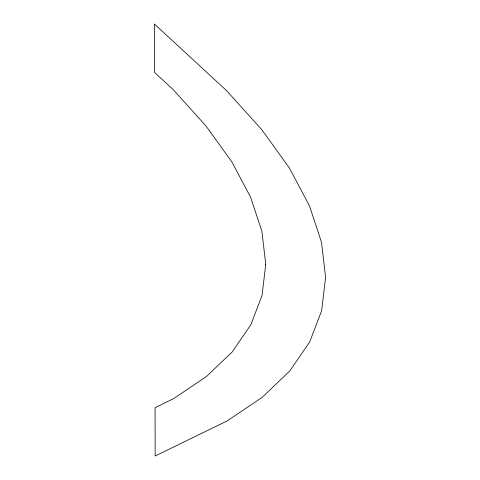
<?xml version="1.0" encoding="UTF-8"?>
<svg xmlns="http://www.w3.org/2000/svg" width="480" height="480" viewBox="0 0 480 480"><rect width="100%" height="100%" fill="white"/><g stroke="black" fill="none" stroke-linecap="round" stroke-linejoin="round"><path stroke-width="0.72" d="M265.746 264.294L262.038 295.488L250.836 324.762L232.23 351.876L206.388 376.584L173.526 398.676L155.076 407.664L155.16 456L227.07 420.966L262.176 397.362L289.788 370.962L309.66 342L321.63 310.722L325.596 277.398L321.51 242.31L309.426 205.764L289.434 168.072L261.708 129.564L226.494 90.564L154.404 24L154.488 72.336L172.986 89.412L205.95 125.922L231.9 161.964L250.614 197.244L261.924 231.45L265.746 264.294"/></g></svg>
